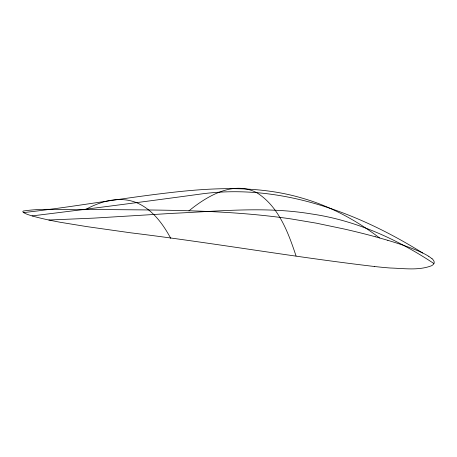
<?xml version="1.0" encoding="UTF-8"?>
<svg xmlns="http://www.w3.org/2000/svg" width="457" height="457" viewBox="0 0 457 457"><rect width="100%" height="100%" fill="white"/><g stroke="black" fill="none" stroke-linecap="round" stroke-linejoin="round"><path stroke-width="0.69" d="M188.935 210.848C207.147 195.962 233.561 180.287 257.011 192.848C278.816 206.65 288.264 232.636 296.062 255.994M85.739 209.449C100.729 201.2 119.266 196.013 135.889 202.422C151.935 208.866 162.772 223.57 170.729 238.32M32.099 215.904C88.892 208.963 145.623 201.543 202.308 193.819C280.227 183.583 357.443 212.174 422.645 252.978M23.615 212.585C70.092 207.347 116.158 199.092 162.589 193.511C209.369 187.787 257.811 184.634 303.539 198.532A270.653 222.976 84 0 1 322.231 204.999C342.75 213.213 361.95 224.541 379.521 237.914M48.87 220.017L93.891 218.115L173.1 213.322C219.132 211.248 265.671 206.273 311.463 213.95C355.609 220.331 396.939 239.011 433.887 263.518M374.272 266.477C292.874 256.92 212.082 242.724 130.725 232.819L86.939 226.626L60.878 222.382A46.311 4.633 9.8 0 1 44.358 219.034L42.05 218.497A40.444 4.016 9.9 0 1 25.843 213.762L23.844 212.739A45.574 4.536 9.8 0 1 23.284 211.048C45.294 207.558 68.11 210.591 90.326 209.46C153.603 210.151 217.161 209.323 280.05 217.401A79.981 10.505 8.1 0 1 290.892 218.892L316.227 223.147L344.669 229.117A192.231 22.387 8.6 0 1 375.203 236.726M375.214 236.726L387.879 240.331M428.706 256.274L431.979 258.702M374.277 266.477A51.321 5.393 7.6 0 0 390.335 268.013C403.908 268.385 418.389 270.738 431.397 265.803A196.133 22.496 8.5 0 0 432.076 258.708M387.816 240.331A220.114 25.055 8.7 0 1 428.626 256.263"/></g></svg>
